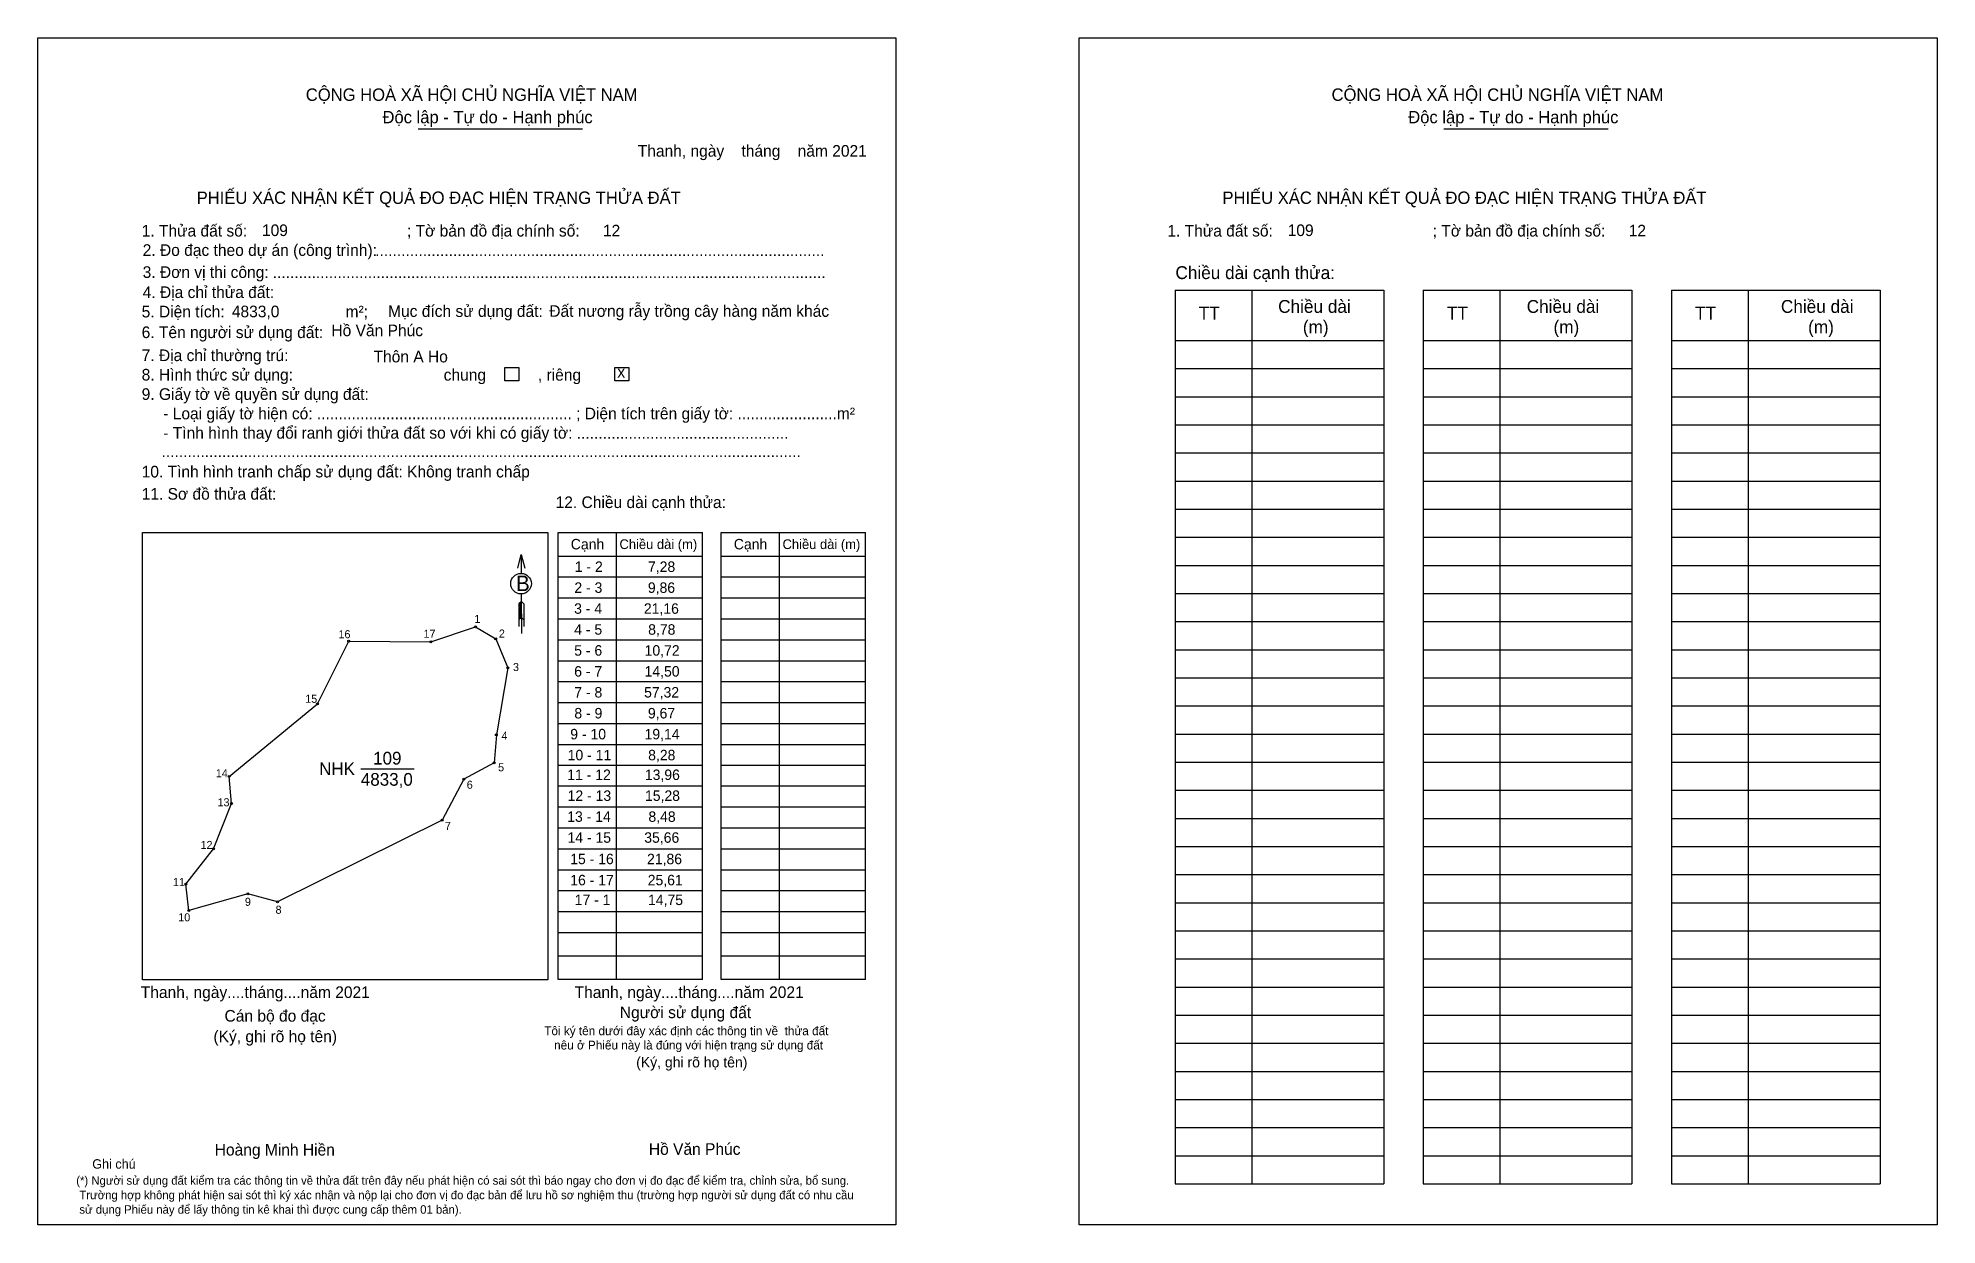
# Model space of a CAD drawing. Extents: x 544455 to 545047, y 1823266 to 1823636.
import ezdxf

# ---------------------------------------------------------------- set-up
doc = ezdxf.new("R2010")
doc.units = 0
for name, color, linetype in [('CanhThua', 7, 'Continuous'), ('kqddKhungInTrang1', 7, 'Continuous'), ('kqddKhungInTrang2', 7, 'Continuous'), ('kqddNoiDung', 7, 'Continuous'), ('kqddTemplate', 7, 'Continuous'), ('MocDinhThua', 7, 'Continuous'), ('NhanDiaChinhThua', 7, 'Continuous'), ('SoHieuDinhThua', 7, 'Continuous')]:
    doc.layers.add(name, color=color, linetype=linetype)

msp = doc.modelspace()

# ---------------------------------------------------------------- linework, layer by layer
at = {"layer": 'CanhThua'}
for p, q in [((544577.31, 1823447.7), (544591.31, 1823452.33)), ((544591.31, 1823452.33), (544597.57, 1823448.61)), ((544597.57, 1823448.61), (544601.38, 1823439.52)), ((544541.98, 1823428.33), (544551.7, 1823447.91)), ((544551.7, 1823447.91), (544577.31, 1823447.7)), ((544601.38, 1823439.52), (544597.78, 1823418.67)), ((544514.42, 1823405.7), (544541.98, 1823428.33)), ((544597.78, 1823418.67), (544597.13, 1823409.91)), ((544597.13, 1823409.91), (544587.67, 1823404.86)), ((544515.13, 1823397.25), (544514.42, 1823405.7)), ((544587.67, 1823404.86), (544580.88, 1823392.05)), ((544509.5, 1823383.05), (544515.13, 1823397.25)), ((544580.88, 1823392.05), (544529.53, 1823366.59)), ((544500.91, 1823372.04), (544509.5, 1823383.05)), ((544501.79, 1823363.81), (544500.91, 1823372.04)), ((544520.19, 1823369.08), (544501.79, 1823363.81)), ((544529.53, 1823366.59), (544520.19, 1823369.08))]:
    msp.add_line(p, q, dxfattribs=at)
at = {"layer": 'kqddKhungInTrang1'}
msp.add_lwpolyline([(544454.74, 1823636.06), (544722.49, 1823636.06), (544722.49, 1823265.73), (544454.74, 1823265.73)], close=True, dxfattribs=at)
at = {"layer": 'kqddKhungInTrang2'}
msp.add_lwpolyline([(544779.61, 1823636.06), (545047.36, 1823636.06), (545047.36, 1823265.73), (544779.61, 1823265.73)], close=True, dxfattribs=at)
at = {"layer": 'kqddTemplate'}
for p, q in [((544573.34, 1823607.72), (544624.62, 1823607.72)), ((544893.43, 1823607.72), (544944.71, 1823607.72)), ((544809.58, 1823557.38), (544874.69, 1823557.38)), ((544809.58, 1823557.38), (544809.58, 1823278.59)), ((544833.54, 1823557.38), (544833.54, 1823278.59)), ((544874.69, 1823557.38), (544874.69, 1823278.59)), ((544887.02, 1823557.38), (544887.02, 1823278.59)), ((544887.02, 1823557.38), (544952.13, 1823557.38)), ((544910.98, 1823557.38), (544910.98, 1823278.59)), ((544952.13, 1823557.38), (544952.13, 1823278.59)), ((544964.46, 1823557.38), (544964.46, 1823278.59)), ((544964.46, 1823557.38), (545029.57, 1823557.38)), ((544988.42, 1823557.38), (544988.42, 1823278.59)), ((545029.57, 1823557.38), (545029.57, 1823278.59)), ((544809.58, 1823541.69), (544874.69, 1823541.69)), ((544887.02, 1823541.69), (544952.13, 1823541.69)), ((544964.46, 1823541.69), (545029.57, 1823541.69)), ((544809.58, 1823532.92), (544874.69, 1823532.92)), ((544887.02, 1823532.92), (544952.13, 1823532.92)), ((544964.46, 1823532.92), (545029.57, 1823532.92)), ((544809.58, 1823524.15), (544874.69, 1823524.15)), ((544887.02, 1823524.15), (544952.13, 1823524.15)), ((544964.46, 1823524.15), (545029.57, 1823524.15)), ((544809.58, 1823515.38), (544874.69, 1823515.38)), ((544887.02, 1823515.38), (544952.13, 1823515.38)), ((544964.46, 1823515.38), (545029.57, 1823515.38)), ((544809.58, 1823506.61), (544874.69, 1823506.61)), ((544887.02, 1823506.61), (544952.13, 1823506.61)), ((544964.46, 1823506.61), (545029.57, 1823506.61)), ((544809.58, 1823497.84), (544874.69, 1823497.84)), ((544887.02, 1823497.84), (544952.13, 1823497.84)), ((544964.46, 1823497.84), (545029.57, 1823497.84)), ((544809.58, 1823489.07), (544874.69, 1823489.07)), ((544887.02, 1823489.07), (544952.13, 1823489.07)), ((544964.46, 1823489.07), (545029.57, 1823489.07)), ((544617.04, 1823481.73), (544662.15, 1823481.73)), ((544617.04, 1823342.37), (544617.04, 1823481.73)), ((544635.19, 1823481.73), (544635.19, 1823342.37)), ((544662.15, 1823342.37), (544662.15, 1823481.73)), ((544667.93, 1823481.73), (544713.03, 1823481.73)), ((544667.93, 1823342.37), (544667.93, 1823481.73)), ((544686.07, 1823481.73), (544686.07, 1823342.37)), ((544713.03, 1823342.37), (544713.03, 1823481.73)), ((544809.58, 1823480.3), (544874.69, 1823480.3)), ((544887.02, 1823480.3), (544952.13, 1823480.3)), ((544964.46, 1823480.3), (545029.57, 1823480.3)), ((544605.55, 1823474.88), (544605.56, 1823469.04)), ((544617.04, 1823474.44), (544662.15, 1823474.44)), ((544667.93, 1823474.44), (544713.03, 1823474.44)), ((544617.04, 1823467.91), (544662.15, 1823467.91)), ((544667.93, 1823467.91), (544713.03, 1823467.91)), ((544809.58, 1823471.53), (544874.69, 1823471.53)), ((544887.02, 1823471.53), (544952.13, 1823471.53)), ((544964.46, 1823471.53), (545029.57, 1823471.53)), ((544605.57, 1823462.61), (544605.59, 1823450.3)), ((544617.04, 1823461.38), (544662.15, 1823461.38)), ((544667.93, 1823461.38), (544713.03, 1823461.38)), ((544809.58, 1823462.76), (544874.69, 1823462.76)), ((544887.02, 1823462.76), (544952.13, 1823462.76)), ((544964.46, 1823462.76), (545029.57, 1823462.76)), ((544605.58, 1823460.25), (544604.83, 1823459.53)), ((544605.58, 1823459.91), (544604.83, 1823459.2)), ((544605.58, 1823459.58), (544604.83, 1823458.86)), ((544604.83, 1823459.53), (544604.83, 1823452.48)), ((544605.58, 1823459.25), (544604.83, 1823458.53)), ((544605.58, 1823458.91), (544604.83, 1823458.19)), ((544605.58, 1823458.58), (544604.83, 1823457.86)), ((544605.58, 1823458.25), (544604.83, 1823457.53)), ((544605.58, 1823457.91), (544604.83, 1823457.19)), ((544605.58, 1823457.58), (544604.83, 1823456.86)), ((544605.58, 1823457.24), (544604.83, 1823456.52)), ((544605.58, 1823456.91), (544604.83, 1823456.19)), ((544605.58, 1823456.58), (544604.83, 1823455.86)), ((544605.58, 1823456.24), (544604.83, 1823455.52)), ((544605.58, 1823455.91), (544604.83, 1823455.19)), ((544605.59, 1823455.58), (544604.83, 1823454.85)), ((544605.59, 1823455.24), (544604.83, 1823454.52)), ((544605.58, 1823460.25), (544606.35, 1823459.53)), ((544605.59, 1823455.24), (544606.35, 1823454.52)), ((544606.35, 1823459.53), (544606.35, 1823452.48)), ((544617.04, 1823454.85), (544662.15, 1823454.85)), ((544667.93, 1823454.85), (544713.03, 1823454.85)), ((544809.58, 1823453.99), (544874.69, 1823453.99)), ((544887.02, 1823453.99), (544952.13, 1823453.99)), ((544964.46, 1823453.99), (545029.57, 1823453.99)), ((544617.04, 1823448.32), (544662.15, 1823448.32)), ((544667.93, 1823448.32), (544713.03, 1823448.32)), ((544809.58, 1823445.22), (544874.69, 1823445.22)), ((544887.02, 1823445.22), (544952.13, 1823445.22)), ((544964.46, 1823445.22), (545029.57, 1823445.22)), ((544617.04, 1823441.79), (544662.15, 1823441.79)), ((544667.93, 1823441.79), (544713.03, 1823441.79)), ((544617.04, 1823435.25), (544662.15, 1823435.25)), ((544667.93, 1823435.25), (544713.03, 1823435.25)), ((544809.58, 1823436.45), (544874.69, 1823436.45)), ((544887.02, 1823436.45), (544952.13, 1823436.45)), ((544964.46, 1823436.45), (545029.57, 1823436.45)), ((544617.04, 1823428.72), (544662.15, 1823428.72)), ((544667.93, 1823428.72), (544713.03, 1823428.72)), ((544809.58, 1823427.68), (544874.69, 1823427.68)), ((544887.02, 1823427.68), (544952.13, 1823427.68)), ((544964.46, 1823427.68), (545029.57, 1823427.68)), ((544617.04, 1823422.19), (544662.15, 1823422.19)), ((544667.93, 1823422.19), (544713.03, 1823422.19)), ((544809.58, 1823418.91), (544874.69, 1823418.91)), ((544887.02, 1823418.91), (544952.13, 1823418.91)), ((544964.46, 1823418.91), (545029.57, 1823418.91)), ((544617.04, 1823415.66), (544662.15, 1823415.66)), ((544667.93, 1823415.66), (544713.03, 1823415.66)), ((544662.15, 1823409.13), (544617.04, 1823409.13)), ((544713.03, 1823409.13), (544667.93, 1823409.13)), ((544809.58, 1823410.14), (544874.69, 1823410.14)), ((544887.02, 1823410.14), (544952.13, 1823410.14)), ((544964.46, 1823410.14), (545029.57, 1823410.14)), ((544662.15, 1823402.6), (544617.04, 1823402.6)), ((544713.03, 1823402.6), (544667.93, 1823402.6)), ((544809.58, 1823401.37), (544874.69, 1823401.37)), ((544887.02, 1823401.37), (544952.13, 1823401.37)), ((544964.46, 1823401.37), (545029.57, 1823401.37)), ((544662.15, 1823396.07), (544617.04, 1823396.07)), ((544713.03, 1823396.07), (544667.93, 1823396.07)), ((544662.15, 1823389.54), (544617.04, 1823389.54)), ((544713.03, 1823389.54), (544667.93, 1823389.54)), ((544809.58, 1823392.6), (544874.69, 1823392.6)), ((544887.02, 1823392.6), (544952.13, 1823392.6)), ((544964.46, 1823392.6), (545029.57, 1823392.6)), ((544809.58, 1823383.83), (544874.69, 1823383.83)), ((544887.02, 1823383.83), (544952.13, 1823383.83)), ((544964.46, 1823383.83), (545029.57, 1823383.83)), ((544662.15, 1823383.01), (544617.04, 1823383.01)), ((544713.03, 1823383.01), (544667.93, 1823383.01)), ((544662.15, 1823376.48), (544617.04, 1823376.48)), ((544713.03, 1823376.48), (544667.93, 1823376.48)), ((544809.58, 1823375.06), (544874.69, 1823375.06)), ((544887.02, 1823375.06), (544952.13, 1823375.06)), ((544964.46, 1823375.06), (545029.57, 1823375.06)), ((544662.15, 1823369.95), (544617.04, 1823369.95)), ((544713.03, 1823369.95), (544667.93, 1823369.95)), ((544809.58, 1823366.29), (544874.69, 1823366.29)), ((544887.02, 1823366.29), (544952.13, 1823366.29)), ((544964.46, 1823366.29), (545029.57, 1823366.29)), ((544662.15, 1823363.41), (544617.04, 1823363.41)), ((544713.03, 1823363.41), (544667.93, 1823363.41)), ((544662.15, 1823356.88), (544617.04, 1823356.88)), ((544713.03, 1823356.88), (544667.93, 1823356.88)), ((544809.58, 1823357.52), (544874.69, 1823357.52)), ((544887.02, 1823357.52), (544952.13, 1823357.52)), ((544964.46, 1823357.52), (545029.57, 1823357.52)), ((544662.15, 1823349.63), (544617.04, 1823349.63)), ((544713.03, 1823349.63), (544667.93, 1823349.63)), ((544809.58, 1823348.75), (544874.69, 1823348.75)), ((544887.02, 1823348.75), (544952.13, 1823348.75)), ((544964.46, 1823348.75), (545029.57, 1823348.75)), ((544662.15, 1823342.37), (544617.04, 1823342.37)), ((544713.03, 1823342.37), (544667.93, 1823342.37)), ((544809.58, 1823339.98), (544874.69, 1823339.98)), ((544887.02, 1823339.98), (544952.13, 1823339.98)), ((544964.46, 1823339.98), (545029.57, 1823339.98)), ((544809.58, 1823331.21), (544874.69, 1823331.21)), ((544887.02, 1823331.21), (544952.13, 1823331.21)), ((544964.46, 1823331.21), (545029.57, 1823331.21)), ((544809.58, 1823322.44), (544874.69, 1823322.44)), ((544887.02, 1823322.44), (544952.13, 1823322.44)), ((544964.46, 1823322.44), (545029.57, 1823322.44)), ((544809.58, 1823313.67), (544874.69, 1823313.67)), ((544887.02, 1823313.67), (544952.13, 1823313.67)), ((544964.46, 1823313.67), (545029.57, 1823313.67)), ((544809.58, 1823304.9), (544874.69, 1823304.9)), ((544887.02, 1823304.9), (544952.13, 1823304.9)), ((544964.46, 1823304.9), (545029.57, 1823304.9)), ((544809.58, 1823296.13), (544874.69, 1823296.13)), ((544887.02, 1823296.13), (544952.13, 1823296.13)), ((544964.46, 1823296.13), (545029.57, 1823296.13)), ((544809.58, 1823287.36), (544874.69, 1823287.36)), ((544887.02, 1823287.36), (544952.13, 1823287.36)), ((544964.46, 1823287.36), (545029.57, 1823287.36)), ((544809.58, 1823278.59), (544874.69, 1823278.59)), ((544887.02, 1823278.59), (544952.13, 1823278.59)), ((544964.46, 1823278.59), (545029.57, 1823278.59))]:
    msp.add_line(p, q, dxfattribs=at)
for points in [[(544600.48, 1823533.21), (544604.83, 1823533.21), (544604.83, 1823529.15), (544600.48, 1823529.15)], [(544634.74, 1823533.21), (544639.1, 1823533.21), (544639.1, 1823529.15), (544634.74, 1823529.15)], [(544487.32, 1823481.73), (544613.83, 1823481.73), (544613.83, 1823342.25), (544487.32, 1823342.25)]]:
    msp.add_lwpolyline(points, close=True, dxfattribs=at)
msp.add_lwpolyline([(544604.5, 1823470.65), (544605.55, 1823474.88), (544606.62, 1823470.65)], dxfattribs=at)
msp.add_circle((544605.49, 1823465.82), 3.21, dxfattribs=at)
at = {"layer": 'MocDinhThua'}
for centre in [(544591.31, 1823452.33), (544597.57, 1823448.61), (544551.7, 1823447.91), (544577.31, 1823447.7), (544601.38, 1823439.52), (544541.98, 1823428.33), (544597.78, 1823418.67), (544597.13, 1823409.91), (544514.42, 1823405.7), (544587.67, 1823404.86), (544515.13, 1823397.25), (544580.88, 1823392.05), (544509.5, 1823383.05), (544500.91, 1823372.04), (544520.19, 1823369.08), (544529.53, 1823366.59), (544501.79, 1823363.81)]:
    msp.add_circle(centre, 0.301, dxfattribs=at)
at = {"layer": 'NhanDiaChinhThua'}
msp.add_line((544555.49, 1823408.07), (544572.16, 1823408.07), dxfattribs=at)

# ---------------------------------------------------------------- texts
at = {"layer": 'kqddNoiDung'}
for s, height, p in [('Thanh, ngày    tháng    năm 2021  ', 3.6283, (544641.91, 1823599.03)), ('109', 3.628, (544524.64, 1823574.27)), ('12', 3.628, (544631.05, 1823574.16)), ('109', 3.628, (544844.73, 1823574.27)), ('12', 3.628, (544951.14, 1823574.16)), ('........................................................................................................', 3.62828, (544559.99, 1823568.01)), ('................................................................................................................................', 3.62828, (544528, 1823561.14)), ('4833,0', 3.628, (544515.24, 1823548.93)), ('Đất nương rẫy trồng cây hàng năm khác', 3.6283, (544614.29, 1823549.07)), ('Hồ Văn Phúc', 3.6283, (544546.31, 1823543.03)), ('Thôn A Ho', 3.628, (544559.46, 1823534.86)), ('x', 3.63, (544635.54, 1823530.09)), ('1 - 2', 3.265, (544622.25, 1823469.48)), ('7,28', 3.265, (544645.11, 1823469.48)), ('2 - 3', 3.265, (544622.13, 1823462.95)), ('9,86', 3.265, (544645.07, 1823462.95)), ('3 - 4', 3.265, (544622.05, 1823456.42)), ('21,16', 3.265, (544643.82, 1823456.42)), ('4 - 5', 3.265, (544622.07, 1823449.89)), ('8,78', 3.265, (544645.16, 1823449.89)), ('5 - 6', 3.265, (544622.08, 1823443.36)), ('10,72', 3.265, (544644.05, 1823443.36)), ('6 - 7', 3.265, (544622.08, 1823436.83)), ('14,50', 3.265, (544644.04, 1823436.83)), ('7 - 8', 3.265, (544622.1, 1823430.3)), ('57,32', 3.265, (544643.89, 1823430.3)), ('8 - 9', 3.265, (544622.12, 1823423.77)), ('9,67', 3.265, (544645.08, 1823423.77)), ('9 - 10', 3.265, (544620.85, 1823417.24)), ('19,14', 3.265, (544644.04, 1823417.24)), ('10 - 11', 3.265, (544620.04, 1823410.71)), ('8,28', 3.265, (544645.16, 1823410.71)), ('11 - 12', 3.265, (544619.92, 1823404.57)), ('13,96', 3.265, (544644.13, 1823404.57)), ('12 - 13', 3.265, (544620.02, 1823398.04)), ('15,28', 3.265, (544644.17, 1823398.04)), ('13 - 14', 3.265, (544619.9, 1823391.51)), ('8,48', 3.265, (544645.24, 1823391.51)), ('14 - 15', 3.265, (544619.98, 1823384.98)), ('35,66', 3.265, (544643.94, 1823384.98)), ('15 - 16', 3.265, (544620.83, 1823378.3)), ('21,86', 3.265, (544644.81, 1823378.3)), ('16 - 17', 3.265, (544620.85, 1823371.71)), ('25,61', 3.265, (544645.02, 1823371.71)), ('17 - 1', 3.265, (544622.24, 1823365.54)), ('14,75', 3.265, (544645.11, 1823365.54)), ('Thanh, ngày....tháng....năm 2021', 3.6283, (544486.82, 1823336.55)), ('Thanh, ngày....tháng....năm 2021', 3.6283, (544622.21, 1823336.55)), ('Hồ Văn Phúc', 3.6283, (544645.38, 1823287.62))]:
    msp.add_text(s, height=height, dxfattribs=at).set_placement(p)
at = {"layer": 'kqddTemplate'}
for s, height, p in [('CỘNG HOÀ XÃ HỘI CHỦ NGHĨA VIỆT NAM', 3.8702, (544538.32, 1823616.45)), ('CỘNG HOÀ XÃ HỘI CHỦ NGHĨA VIỆT NAM', 3.8702, (544858.42, 1823616.45)), ('Độc lập - Tự do - Hạnh phúc', 3.8702, (544562.25, 1823609.45)), ('Độc lập - Tự do - Hạnh phúc', 3.8702, (544882.35, 1823609.45)), ('PHIẾU XÁC NHẬN KẾT QUẢ ĐO ĐẠC HIỆN TRẠNG THỬA ĐẤT', 3.8702, (544504.27, 1823584.29)), ('PHIẾU XÁC NHẬN KẾT QUẢ ĐO ĐẠC HIỆN TRẠNG THỬA ĐẤT', 3.8702, (544824.37, 1823584.29)), ('1. Thửa đất số:                                     ; Tờ bản đồ địa chính số:', 3.6283, (544487.1, 1823574.12)), ('1. Thửa đất số:                                     ; Tờ bản đồ địa chính số:', 3.6283, (544807.19, 1823574.12)), ('2. Đo đạc theo dự án (công trình): ', 3.6283, (544487.42, 1823568.08)), ('3. Đơn vị thi công: ', 3.6283, (544487.41, 1823561.21)), ('Chiều dài cạnh thửa:', 4.0092, (544809.7, 1823560.85)), ('4. Địa chỉ thửa đất:', 3.6283, (544487.42, 1823554.94)), ('5. Diện tích:                            m²; ', 3.6283, (544487.1, 1823548.89)), ('Mục đích sử dụng đất:', 3.6283, (544563.99, 1823549.04)), ('TT', 4.009, (544816.98, 1823548.23)), ('Chiều dài', 4.009, (544841.76, 1823550.3)), ('TT', 4.009, (544894.42, 1823548.23)), ('Chiều dài', 4.009, (544919.32, 1823550.3)), ('TT', 4.009, (544971.86, 1823548.23)), ('Chiều dài', 4.009, (544998.65, 1823550.3)), ('6. Tên người sử dụng đất:', 3.6283, (544487.1, 1823542.44)), ('(m)', 4.009, (544849.46, 1823543.93)), ('(m)', 4.009, (544927.68, 1823543.93)), ('(m)', 4.009, (545007.14, 1823543.93)), ('7. Địa chỉ thường trú:', 3.6283, (544487.1, 1823535.25)), ('8. Hình thức sử dụng:', 3.6283, (544487.1, 1823529.2)), ('chung            , riêng', 3.6283, (544581.35, 1823529.16)), ('9. Giấy tờ về quyền sử dụng đất:', 3.6283, (544487.1, 1823523.15)), ('     - Loại giấy tờ hiện có: ........................................................... ; Diện tích trên giấy tờ: .......................m²', 3.62828, (544487.1, 1823517.1)), ('     - Tình hình thay đổi ranh giới thửa đất so với khi có giấy tờ: .................................................', 3.62828, (544487.1, 1823511.06)), ('10. Tình hình tranh chấp sử dụng đất: Không tranh chấp', 3.6283, (544487.1, 1823498.96)), ('....................................................................................................................................................', 3.62828, (544493.3, 1823505.32)), ('11. Sơ đồ thửa đất:', 3.6283, (544487.1, 1823492.02)), ('12. Chiều dài cạnh thửa:', 3.6283, (544616.28, 1823489.41)), ('Cạnh', 3.265, (544621.01, 1823476.51)), ('Chiều dài (m)', 3.0236, (544636.2, 1823476.62)), ('Cạnh', 3.265, (544671.89, 1823476.51)), ('Chiều dài (m)', 3.0236, (544687.09, 1823476.62)), ('B', 4.84, (544603.9, 1823463.49)), ('Cán bộ đo đạc', 3.6283, (544512.96, 1823329.18)), ('Người sử dụng đất', 3.6283, (544636.32, 1823330.27)), ('(Ký, ghi rõ họ tên)', 3.6283, (544509.5, 1823322.77)), ('Tôi ký tên dưới đây xác định các thông tin về  thửa đất ', 2.743, (544612.74, 1823324.94)), ('nêu ở Phiếu này là đúng với hiện trạng sử dụng đất', 2.743, (544615.8, 1823320.49)), ('(Ký, ghi rõ họ tên)', 3.2655, (544641.42, 1823314.89)), ('Hoàng Minh Hiền', 3.6283, (544509.9, 1823287.41)), ('Ghi chú', 2.939, (544471.68, 1823283.31)), ('(*) Người sử dụng đất kiểm tra các thông tin về thửa đất trên đây nếu phát hiện có sai sót thì báo ngay cho đơn vị đo đạc để kiểm tra, chỉnh sửa, bổ sung.', 2.64501, (544466.68, 1823278.3)), (' Trường hợp không phát hiện sai sót thì ký xác nhận và nộp lại cho đơn vị đo đạc bản để lưu hồ sơ nghiệm thu (trường hợp người sử dụng đất có nhu cầu', 2.64501, (544466.68, 1823273.77)), (' sử dụng Phiếu này để lấy thông tin kê khai thì được cung cấp thêm 01 bản).', 2.645, (544466.68, 1823269.25))]:
    msp.add_text(s, height=height, dxfattribs=at).set_placement(p)
at = {"layer": 'NhanDiaChinhThua'}
for s, p in [('109', (544559.33, 1823409.39)), ('NHK', (544542.48, 1823406.09)), ('4833,0', (544555.49, 1823402.78))]:
    msp.add_text(s, height=3.965, dxfattribs=at).set_placement(p)
at = {"layer": 'SoHieuDinhThua'}
for s, height, p in [('1', 2.51, (544590.93, 1823453.57)), ('16', 2.512, (544548.52, 1823448.79)), ('17', 2.512, (544575.05, 1823448.93)), ('2', 2.51, (544598.58, 1823449)), ('3', 2.51, (544602.98, 1823438.55)), ('15', 2.512, (544538.13, 1823428.64)), ('4', 2.51, (544599.38, 1823417.11)), ('14', 2.512, (544510.24, 1823405.42)), ('5', 2.51, (544598.33, 1823407.28)), ('6', 2.51, (544588.55, 1823401.83)), ('13', 2.512, (544510.78, 1823396.36)), ('7', 2.51, (544581.74, 1823388.99)), ('12', 2.512, (544505.47, 1823383.04)), ('11', 2.512, (544496.87, 1823371.48)), ('9', 2.51, (544519.32, 1823365.31)), ('10', 2.512, (544498.52, 1823360.47)), ('8', 2.51, (544528.88, 1823362.83))]:
    msp.add_text(s, height=height, dxfattribs=at).set_placement(p)

doc.saveas('drawing.dxf')
